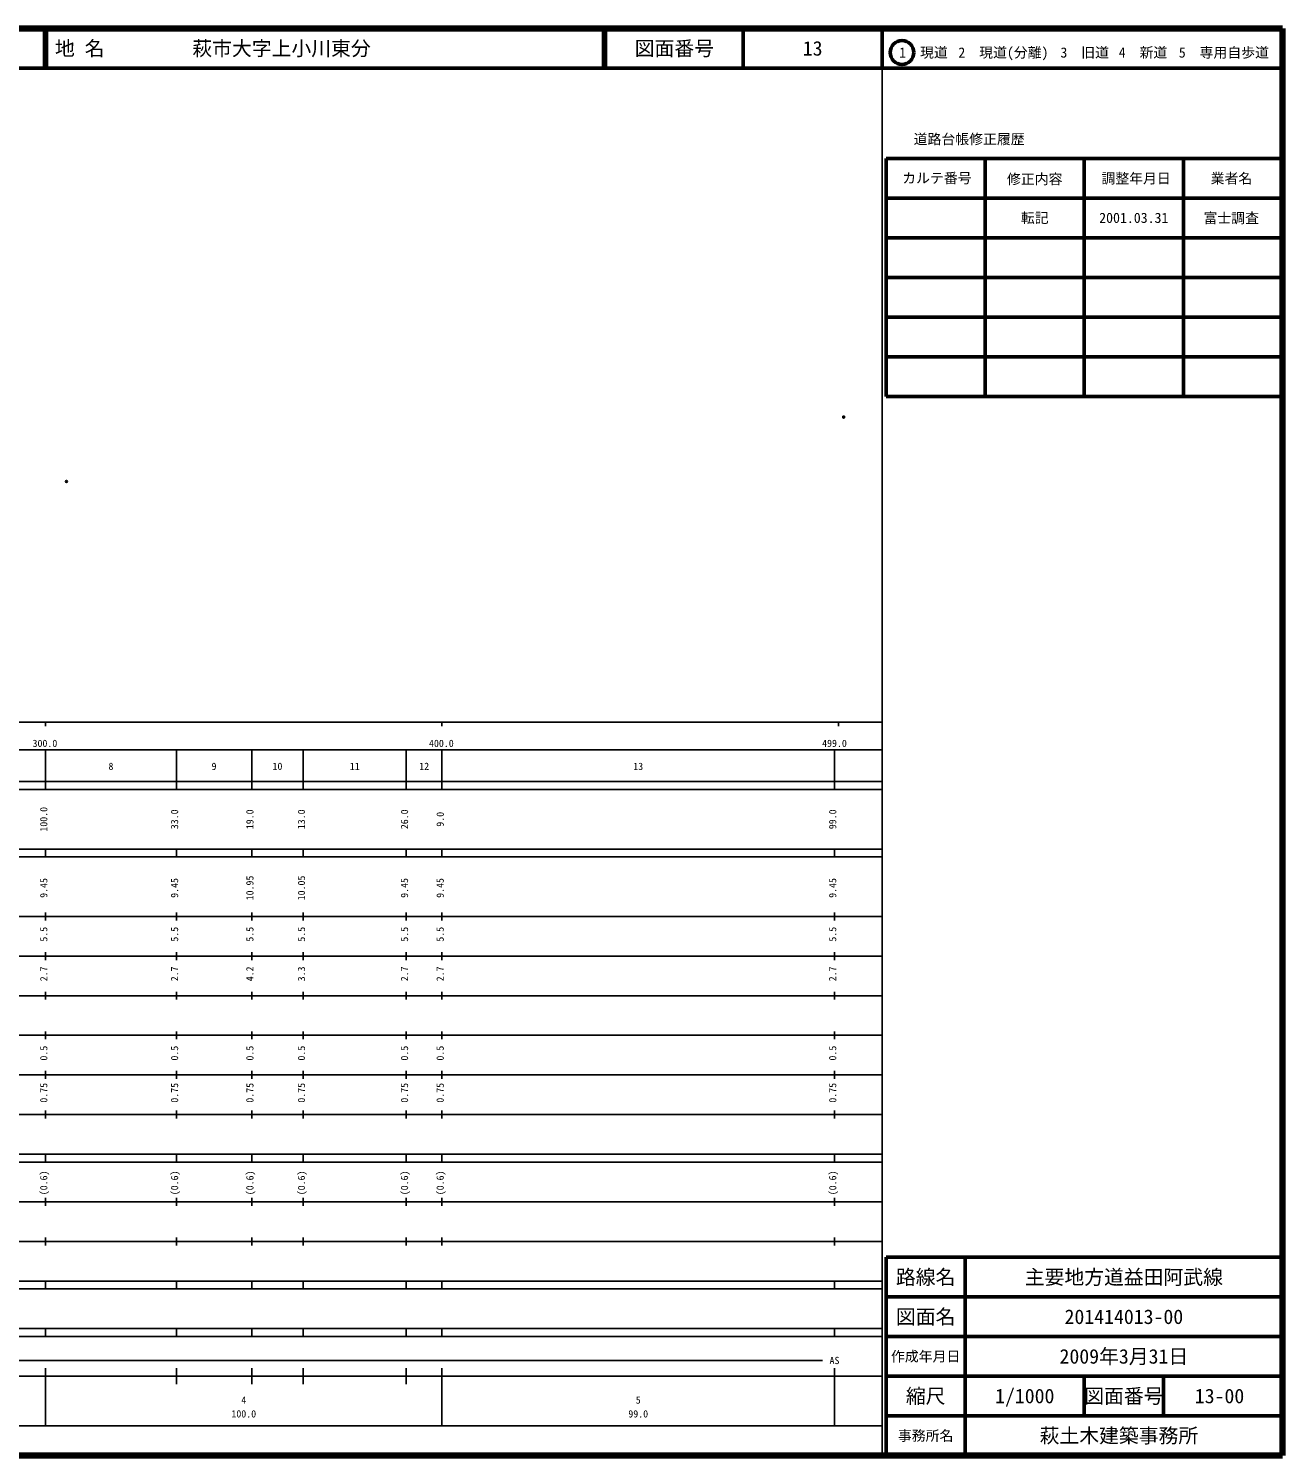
# Model space of a CAD drawing. Units: millimetres on the paper. Extents: x 40 to 680, y 20 to 380.
# Drawn here: x 363.7 to 680, y 20 to 380 of the extents above; entities that cross this region are included whole.
import ezdxf
from ezdxf.enums import TextEntityAlignment as Align

# ---------------------------------------------------------------- set-up
doc = ezdxf.new("R2010")
doc.units = ezdxf.units.MM
doc.header["$PDMODE"] = 32
doc.header["$PDSIZE"] = 0.5
doc.layers.add('M-OTRS', color=6, linetype='Continuous')
doc.layers.add('M-TTL-TXT', color=7, linetype='Continuous')
for name, color, linetype, lineweight in [('M-TTL', 2, 'Continuous', 140), ('M-TTL-BAND', 7, 'Continuous', 25), ('M-TTL-FRAM', 2, 'Continuous', 50), ('M-TTL-LINE', 7, 'Continuous', 50)]:
    doc.layers.add(name, color=color, linetype=linetype, lineweight=lineweight)
doc.styles.add('ＭＳ ゴシック', font='')
doc.styles.get('ＭＳ ゴシック').set_extended_font_data('MS Gothic')

msp = doc.modelspace()

# ---------------------------------------------------------------- linework, layer by layer
at = {"layer": 'M-OTRS'}
for p in [(569.319, 281.991), (373.271, 265.741)]:
    msp.add_point(p, dxfattribs=at)
at = {"layer": 'M-TTL'}
for p, q in [((680, 380), (40, 380)), ((680, 20), (680, 380)), ((40, 20), (680, 20))]:
    msp.add_line(p, q, dxfattribs=at)
at = {"layer": 'M-TTL-BAND'}
for p, q in [((579, 20), (579, 370)), ((40, 205), (579, 205)), ((368, 205), (368, 204)), ((468, 205), (468, 204)), ((568, 205), (568, 204)), ((68, 198), (579, 198)), ((368, 188), (368, 198)), ((401, 188), (401, 198)), ((420, 188), (420, 198)), ((433, 188), (433, 198)), ((459, 188), (459, 198)), ((468, 188), (468, 198)), ((567, 188), (567, 198)), ((40, 190), (579, 190)), ((40, 188), (579, 188)), ((40, 173), (579, 173)), ((368, 171), (368, 173)), ((401, 171), (401, 173)), ((420, 171), (420, 173)), ((433, 171), (433, 173)), ((459, 171), (459, 173)), ((468, 171), (468, 173)), ((567, 171), (567, 173)), ((40, 171), (579, 171)), ((40, 156), (579, 156)), ((368, 155), (368, 157)), ((401, 155), (401, 157)), ((420, 155), (420, 157)), ((433, 155), (433, 157)), ((459, 155), (459, 157)), ((468, 155), (468, 157)), ((567, 155), (567, 157)), ((46, 146), (579, 146)), ((368, 145), (368, 147)), ((401, 145), (401, 147)), ((420, 145), (420, 147)), ((433, 145), (433, 147)), ((459, 145), (459, 147)), ((468, 145), (468, 147)), ((567, 145), (567, 147)), ((368, 135), (368, 137)), ((401, 135), (401, 137)), ((420, 135), (420, 137)), ((433, 135), (433, 137)), ((459, 135), (459, 137)), ((468, 135), (468, 137)), ((567, 135), (567, 137)), ((52, 136), (579, 136)), ((46, 126), (579, 126)), ((368, 125), (368, 127)), ((401, 125), (401, 127)), ((420, 125), (420, 127)), ((433, 125), (433, 127)), ((459, 125), (459, 127)), ((468, 125), (468, 127)), ((567, 125), (567, 127)), ((52, 116), (579, 116)), ((368, 115), (368, 117)), ((401, 115), (401, 117)), ((420, 115), (420, 117)), ((433, 115), (433, 117)), ((459, 115), (459, 117)), ((468, 115), (468, 117)), ((567, 115), (567, 117)), ((46, 106), (579, 106)), ((368, 105), (368, 107)), ((401, 105), (401, 107)), ((420, 105), (420, 107)), ((433, 105), (433, 107)), ((459, 105), (459, 107)), ((468, 105), (468, 107)), ((567, 105), (567, 107)), ((40, 96), (579, 96)), ((40, 94), (579, 94)), ((368, 94), (368, 96)), ((401, 94), (401, 96)), ((420, 94), (420, 96)), ((433, 94), (433, 96)), ((459, 94), (459, 96)), ((468, 94), (468, 96)), ((567, 94), (567, 96)), ((49, 84), (579, 84)), ((368, 83), (368, 85)), ((401, 83), (401, 85)), ((420, 83), (420, 85)), ((433, 83), (433, 85)), ((459, 83), (459, 85)), ((468, 83), (468, 85)), ((567, 83), (567, 85)), ((40, 74), (579, 74)), ((368, 73), (368, 75)), ((401, 73), (401, 75)), ((420, 73), (420, 75)), ((433, 73), (433, 75)), ((459, 73), (459, 75)), ((468, 73), (468, 75)), ((567, 73), (567, 75)), ((40, 64), (579, 64)), ((40, 62), (579, 62)), ((368, 62), (368, 64)), ((401, 62), (401, 64)), ((420, 62), (420, 64)), ((433, 62), (433, 64)), ((459, 62), (459, 64)), ((468, 62), (468, 64)), ((567, 62), (567, 64)), ((40, 52), (579, 52)), ((368, 50), (368, 52)), ((401, 50), (401, 52)), ((420, 50), (420, 52)), ((433, 50), (433, 52)), ((459, 50), (459, 52)), ((468, 50), (468, 52)), ((567, 50), (567, 52)), ((40, 50), (579, 50)), ((71, 44), (564, 44)), ((40, 40), (579, 40)), ((368, 27.5), (368, 42)), ((401, 38), (401, 42)), ((420, 38), (420, 42)), ((433, 38), (433, 42)), ((459, 38), (459, 42)), ((468, 27.5), (468, 42)), ((567, 27.5), (567, 42)), ((68, 27.5), (579, 27.5))]:
    msp.add_line(p, q, dxfattribs=at)
at = {"layer": 'M-TTL-FRAM'}
for p, q in [((580, 347.197), (580, 287.197)), ((580, 347.197), (680, 347.197)), ((580, 287.197), (680, 287.197)), ((680, 70), (580, 70)), ((580, 70), (580, 20))]:
    msp.add_line(p, q, dxfattribs=at)
at = {"layer": 'M-TTL-LINE'}
for p, q in [((367.75, 380), (367.75, 370)), ((368.25, 380), (368.25, 370)), ((508.747, 380), (508.747, 370)), ((509.247, 380), (509.247, 370)), ((543.997, 380), (543.997, 370)), ((579, 380), (579, 370)), ((40, 370), (680, 370)), ((605, 347.197), (605, 287.197)), ((630, 347.197), (630, 287.197)), ((655, 347.197), (655, 287.197)), ((580, 337.197), (680, 337.197)), ((580, 327.197), (680, 327.197)), ((580, 317.197), (680, 317.197)), ((580, 307.197), (680, 307.197)), ((580, 297.197), (680, 297.197)), ((600, 70), (600, 20)), ((680, 60), (580, 60)), ((680, 50), (580, 50)), ((680, 40), (580, 40)), ((630, 40), (630, 30)), ((650, 40), (650, 30)), ((680, 30), (580, 30))]:
    msp.add_line(p, q, dxfattribs=at)
msp.add_circle((584.031, 373.958), 3, dxfattribs=at)

# ---------------------------------------------------------------- texts
at = {"layer": 'M-TTL-BAND', "style": 'ＭＳ ゴシック'}
for s, p in [('300.0', (367.844, 198.195)), ('400.0', (467.844, 198.195)), ('499.0', (567, 198.195)), ('8', (384.5, 192.405)), ('9', (410.5, 192.405)), ('10', (426.5, 192.405)), ('11', (446, 192.405)), ('12', (463.5, 192.405)), ('13', (517.5, 192.405)), ('AS', (567, 42.5)), ('4', (418, 32.523)), ('5', (517.5, 32.523)), ('100.0', (418, 29.033)), ('99.0', (517.5, 29.033))]:
    msp.add_text(s, height=1.833, dxfattribs=at).set_placement(p, align=Align.BOTTOM_CENTER)
for s, p in [('100.0', (369, 180.5)), ('33.0', (402, 180.5)), ('19.0', (421, 180.5)), ('13.0', (434, 180.5)), ('26.0', (460, 180.5)), ('9.0', (469, 180.5)), ('99.0', (568, 180.5)), ('10.95', (421, 163.174)), ('10.05', (434, 163.174)), ('9.45', (369, 163.174)), ('9.45', (402, 163.174)), ('9.45', (460, 163.174)), ('9.45', (469, 163.174)), ('9.45', (568, 163.174)), ('5.5', (369, 151.5)), ('5.5', (402, 151.5)), ('5.5', (421, 151.5)), ('5.5', (434, 151.5)), ('5.5', (460, 151.5)), ('5.5', (469, 151.5)), ('5.5', (568, 151.5)), ('2.7', (369, 141.5)), ('2.7', (402, 141.5)), ('4.2', (421, 141.5)), ('3.3', (434, 141.5)), ('2.7', (460, 141.5)), ('2.7', (469, 141.5)), ('2.7', (568, 141.5)), ('0.5', (369, 121.5)), ('0.5', (402, 121.5)), ('0.5', (421, 121.5)), ('0.5', (434, 121.5)), ('0.5', (460, 121.5)), ('0.5', (469, 121.5)), ('0.5', (568, 121.5)), ('0.75', (369, 111.5)), ('0.75', (402, 111.5)), ('0.75', (421, 111.5)), ('0.75', (434, 111.5)), ('0.75', (460, 111.5)), ('0.75', (469, 111.5)), ('0.75', (568, 111.5)), ('(0.6)', (369, 88.764)), ('(0.6)', (402, 88.764)), ('(0.6)', (421, 88.764)), ('(0.6)', (434, 88.764)), ('(0.6)', (460, 88.764)), ('(0.6)', (469, 88.764)), ('(0.6)', (568, 88.764))]:
    msp.add_text(s, height=1.833, rotation=90, dxfattribs=at).set_placement(p, align=Align.BOTTOM_CENTER)
at = {"layer": 'M-TTL-TXT', "style": 'ＭＳ ゴシック'}
for s, p in [('地 名', (370.38, 375)), ('萩市大字上小川東分', (405.024, 375))]:
    msp.add_text(s, height=3.666, dxfattribs=at).set_placement(p, align=Align.MIDDLE_LEFT)
for s, height, p in [('図面番号', 3.666, (526.622, 375)), ('13', 3.666, (561.497, 375)), ('1\u3000現道', 2.566, (589.448, 373.958)), ('2\u3000現道(分離)', 2.566, (609.619, 373.958)), ('3\u3000旧道', 2.566, (630.121, 373.958)), ('4\u3000新道', 2.566, (644.824, 373.958)), ('5\u3000専用自歩道', 2.566, (665.228, 373.958)), ('道路台帳修正履歴', 2.566, (600.968, 352.113)), ('カルテ番号', 2.566, (592.839, 342.277)), ('修正内容', 2.566, (617.509, 342.023)), ('調整年月日', 2.566, (643.089, 342.197)), ('業者名', 2.566, (667.134, 342.197)), ('転記', 2.566, (617.5, 332.245)), ('2001.03.31', 2.566, (642.5, 332.245)), ('富士調査', 2.566, (667.077, 332.189)), ('路線名', 3.666, (590, 65)), ('路線名', 3.666, (590, 65)), ('主要地方道益田阿武線', 3.666, (640, 65)), ('図面名', 3.666, (590, 55)), ('図面名', 3.666, (590, 55)), ('201414013-00', 3.666, (640, 55)), ('2009年3月31日', 3.666, (640, 45)), ('作成年月日', 2.566, (590, 45)), ('作成年月日', 2.566, (590, 45)), ('縮尺', 3.666, (590, 35)), ('縮尺', 3.666, (590, 35)), ('1/1000', 3.666, (615, 35)), ('図面番号', 3.666, (640, 35)), ('図面番号', 3.666, (640, 35)), ('13-00', 3.666, (664.125, 35)), ('事務所名', 2.566, (590, 25)), ('事務所名', 2.566, (590, 25)), ('萩土木建築事務所 ', 3.666, (640, 25))]:
    msp.add_text(s, height=height, dxfattribs=at).set_placement(p, align=Align.MIDDLE_CENTER)

doc.saveas('drawing.dxf')
